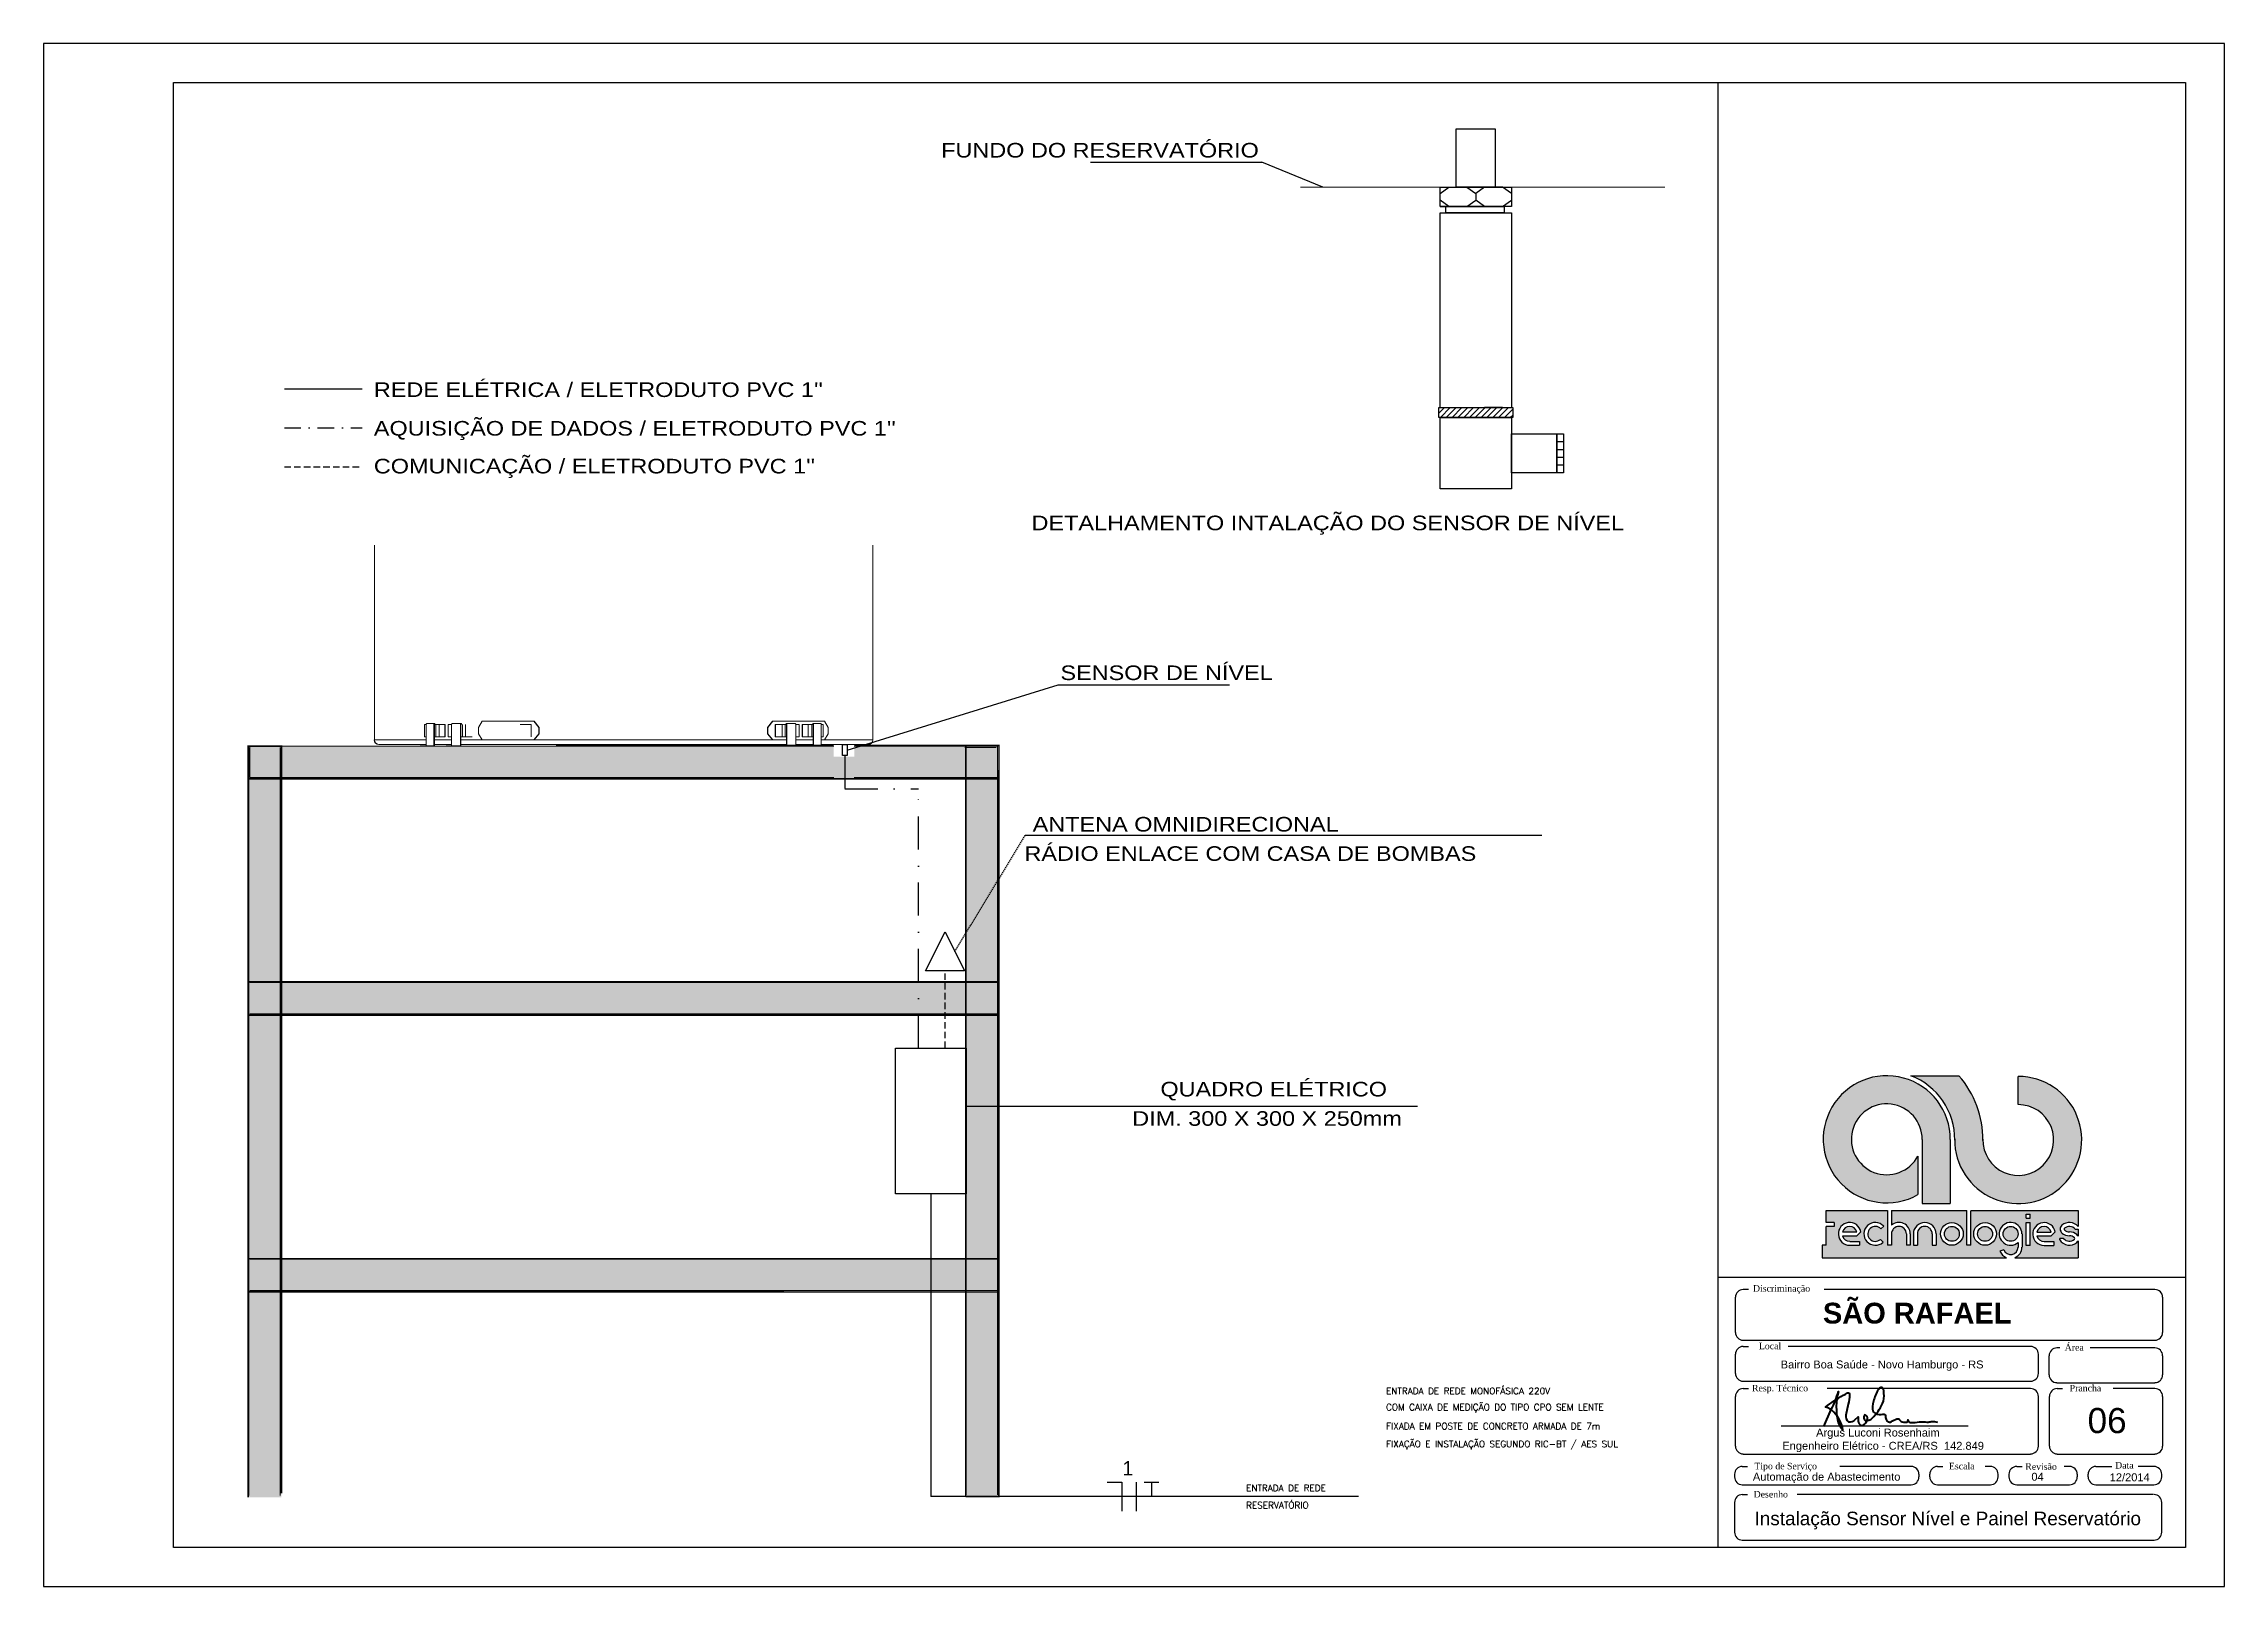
# Model space of a CAD drawing. Header units: millimetres. Extents: x 100 to 940, y 100 to 694.
import ezdxf
from ezdxf.enums import TextEntityAlignment as Align

# ---------------------------------------------------------------- set-up
doc = ezdxf.new("R2010")
doc.units = ezdxf.units.MM
doc.linetypes.add('DASHDOT', pattern=[25.4, 12.7, -6.35, 0, -6.35])
doc.linetypes.add('DASHED', pattern=[0.75, 0.5, -0.25])
for name, color, linetype in [('25', 2, 'Continuous'), ('ELE', 7, 'Continuous'), ('selo', 7, 'Continuous'), ('TXT', 2, 'Continuous')]:
    doc.layers.add(name, color=color, linetype=linetype)
for name, color, linetype, lineweight in [('EQUIP', 200, 'Continuous', 15), ('ESTRUT', 136, 'Continuous', 15), ('MANTA', 252, 'Continuous', 15), ('REG120-160', 4, 'Continuous', 13)]:
    doc.layers.add(name, color=color, linetype=linetype, lineweight=lineweight)
doc.styles.add('25CL', font='ROMANS.shx', dxfattribs={"height": 2.5})
doc.styles.add('ACAD', font='ACADFON1.SHX')
doc.styles.add('REGUA120', font='ROMNS850', dxfattribs={"width": 1.2})
doc.styles.get("Standard").update_dxf_attribs({"font": 'arial.ttf'})

msp = doc.modelspace()

# ---------------------------------------------------------------- hatches: boundary and pattern name
h = msp.add_hatch()
h.set_pattern_fill('ANSI31', color=2, scale=0.5)
h.set_pattern_definition([(45, (-147.909, 284.9317), (-1.122532, 1.122532), [])])
h.paths.add_polyline_path([(665.88, 549.99), (665.88, 553.82), (637.38, 553.82), (637.38, 549.99)])
h = msp.add_hatch(color=8)
h.dxf.hatch_style = 1
h.paths.add_polyline_path([(455.14, 134.52), (455.14, 213.35), (180.28, 213.37), (179.43, 213.92), (455.14, 213.92), (455.14, 423.72), (467.98, 423.72), (467.96, 213.34), (467.96, 213.34), (467.96, 226.18), (467.43, 226.18), (467.43, 213.92), (467.96, 213.34), (467.96, 226.18), (467.96, 226.18), (467.96, 213.34), (467.95, 136.04), (467.95, 134.52)])
h = msp.add_hatch(color=8)
h.dxf.hatch_style = 1
h.paths.add_polyline_path([(191.64, 423.43), (179.45, 423.43), (179.45, 411.46), (191.64, 411.46)])
h = msp.add_hatch(color=8)
h.dxf.hatch_style = 1
h.paths.add_polyline_path([(404.32, 423.46), (191.64, 423.46), (191.64, 411.46), (404.32, 411.46)])
h = msp.add_hatch(color=8)
h.dxf.hatch_style = 1
h.paths.add_polyline_path([(455.14, 423.46), (412.27, 423.46), (412.27, 411.46), (455.14, 411.46)])
h = msp.add_hatch(color=8)
h.dxf.hatch_style = 1
h.paths.add_polyline_path([(420.18, 419.44), (400.38, 419.44), (400.38, 410.89), (404.32, 410.89), (420.18, 410.89)])
h = msp.add_hatch(color=8)
h.dxf.hatch_style = 1
h.paths.add_polyline_path([(191.64, 410.91), (180.29, 410.91), (178.8, 410.91), (178.8, 226.18), (191.62, 226.18)])
h = msp.add_hatch(color=8)
h.dxf.hatch_style = 1
h.paths.add_polyline_path([(191.07, 410.91), (180.29, 410.91), (179.07, 410.91), (179.07, 332.74), (191.07, 332.74)])
h = msp.add_hatch(color=8)
h.dxf.hatch_style = 1
h.paths.add_polyline_path([(467.4, 410.88), (455.4, 410.88), (455.4, 332.74), (467.4, 332.74)])
h = msp.add_hatch(color=8)
h.dxf.hatch_style = 1
h.paths.add_polyline_path([(191.63, 332.47), (191.63, 320.47), (455.14, 320.47), (455.14, 332.47)])
h = msp.add_hatch(color=8)
h.dxf.hatch_style = 1
h.paths.add_polyline_path([(455.4, 332.47), (455.4, 320.47), (467.4, 320.47), (467.4, 332.47)])
h = msp.add_hatch(color=8)
h.dxf.hatch_style = 1
h.paths.add_polyline_path([(467.4, 319.9), (455.4, 319.9), (455.4, 226.18), (467.4, 226.18)])
h = msp.add_hatch(color=8)
h.dxf.hatch_style = 1
h.paths.add_polyline_path([(178.8, 225.92), (178.8, 134.28), (191.62, 134.28), (191.62, 137.27), (191.62, 225.92)])
h = msp.add_hatch(color=8)
h.dxf.hatch_style = 1
h.paths.add_polyline_path([(455.14, 213.92), (455.14, 225.92), (191.62, 225.92), (191.62, 213.92)])
at = {"layer": 'selo'}
h = msp.add_hatch(color=256, dxfattribs=at)
h.dxf.hatch_style = 1
h.paths.add_polyline_path([(837.73, 296.59), (819.2, 296.59, -0.314958), (836.12, 271.82, 2.411144), (860.61, 296.32), (860.61, 285.47, -2.45129), (846.98, 272.13, 0.182443)])
h.paths.add_polyline_path([(840.75, 244.65), (811.77, 244.65), (811.77, 239.02, -0.642986), (819.03, 235.71), (819.03, 231.32), (817.52, 231.32), (817.52, 235.71, 1), (811.77, 235.71), (811.77, 231.32), (810.26, 231.32), (810.26, 244.65), (786.64, 244.65), (786.64, 240.09), (789.65, 240.09), (789.65, 238.58), (786.63, 238.58), (786.63, 231.32), (785.09, 231.32), (785.09, 226.53), (856.07, 226.53, -0.214084), (853.55, 229.09), (855, 229.52, 0.821242), (860.53, 230.62), (860.53, 232.4, -4.60202), (862.05, 235.71), (862.05, 230.62, -0.309238), (859.25, 226.53), (883.65, 226.53), (883.65, 233.06, -0.100697), (883.17, 232.44, -0.45988), (876.6, 233.42), (876.6, 233.93), (878.09, 233.93, 0.427074), (882.21, 233.61, 0.410877), (882.21, 234.24, 0.186203), (880.32, 234.98, -0.181325), (877.44, 236.05, -0.458616), (877.44, 239.02, -0.41774), (883.65, 238.54), (883.65, 244.65), (842.29, 244.65), (842.29, 231.32), (840.75, 231.32)])
h.paths.add_polyline_path([(839.41, 235.71, -1), (830.65, 235.71, -1)], flags=16)
h.paths.add_polyline_path([(837.9, 235.71, -1), (832.16, 235.71, -1)], flags=0)
h.paths.add_polyline_path([(852.19, 235.71, -1), (843.42, 235.71, -1)], flags=16)
h.paths.add_polyline_path([(850.68, 235.71, -1), (844.93, 235.71, -1)], flags=0)
h.paths.add_polyline_path([(828.98, 235.71), (828.98, 231.32), (827.47, 231.32), (827.47, 235.71, 1), (821.73, 235.71), (821.73, 231.32), (820.21, 231.32), (820.21, 235.71, -1)], flags=16)
h.paths.add_polyline_path([(863.62, 243.3), (865.16, 243.3), (865.16, 241.78), (863.62, 241.78)], flags=16)
h.paths.add_polyline_path([(863.62, 240.09), (865.16, 240.09), (865.16, 231.28), (863.62, 231.28)], flags=16)
h.paths.add_polyline_path([(874.87, 236.49), (873.34, 234.91), (867.79, 234.91, 0.338023), (870.56, 232.79), (874.31, 232.79), (874.31, 231.28), (870.56, 231.28, -2.123663)], flags=16)
h.paths.add_polyline_path([(867.78, 236.39, -0.767778), (873.34, 236.42)], flags=0)
h.paths.add_polyline_path([(808.78, 238.66), (807.67, 237.63, 2.414214), (807.5, 233.57), (808.52, 232.46, -2.414214)], flags=16)
h.paths.add_polyline_path([(799.99, 236.53), (798.45, 234.95), (792.91, 234.95, 0.338023), (795.68, 232.83), (799.43, 232.83), (799.43, 231.32), (795.68, 231.32, -2.123663)], flags=16)
h.paths.add_polyline_path([(798.45, 236.46), (792.9, 236.43, -0.767778)], flags=0)
h.paths.add_polyline_path([(832.16, 235.71, 1), (837.9, 235.71, 1)], flags=0)
h.paths.add_polyline_path([(850.68, 235.71, 1), (844.93, 235.71, 1)], flags=0)
h.paths.add_polyline_path([(854.79, 235.71, 1), (860.53, 235.71, 1)], flags=17)
h.paths.add_polyline_path([(873.34, 236.42, 0.767778), (867.78, 236.39)], flags=0)
h.paths.add_polyline_path([(880.3, 236.49, -0.181325), (883.17, 235.42, -0.101013), (883.65, 234.8), (883.65, 237.53), (882.53, 237.53, 0.427074), (878.4, 237.85, 0.410877), (878.4, 237.22, 0.186203)], flags=17)
h.paths.add_polyline_path([(798.45, 236.46, 0.767778), (792.9, 236.43)], flags=0)
h = msp.add_hatch(color=256, dxfattribs=at)
h.dxf.hatch_style = 1
h.paths.add_polyline_path([(821.97, 250.82), (821.97, 265.67, -8.182778), (823.59, 272.04), (823.59, 247.38), (834.4, 247.38), (834.4, 271.98, 3.718524)])
h = msp.add_hatch(color=256, dxfattribs=at)
h.dxf.hatch_style = 1
h.paths.add_polyline_path([(792.9, 236.43), (798.45, 236.46, 0.767778)])
h.paths.add_polyline_path([(832.16, 235.71, 1), (837.9, 235.71, 1)])
h.paths.add_polyline_path([(844.93, 235.71, 1), (850.68, 235.71, 1)])
h.paths.add_polyline_path([(867.78, 236.39), (873.34, 236.42, 0.767778)])

# ---------------------------------------------------------------- linework, layer by layer
for p, q in [((745, 198.72), (745, 679)), ((503.19, 648.26), (569.18, 648.26)), ((592.73, 638.69), (569.18, 648.26)), ((409.47, 421.95), (490.76, 447.08)), ((490.76, 447.08), (556.74, 447.08)), ((677.03, 389.03), (478.09, 389.03)), ((629.2, 284.8), (455.4, 284.8)), ((745, 219), (925, 219)), ((745, 219), (925, 219))]:
    msp.add_line(p, q)
at = {"color": 2}
for p, q in [((637.88, 636.19), (641.31, 638.69)), ((648.21, 638.69), (651.63, 636.19)), ((655.06, 638.69), (651.63, 636.19)), ((661.96, 638.69), (655.06, 638.69)), ((665.38, 636.19), (661.96, 638.69)), ((641.31, 631.19), (637.88, 633.69)), ((637.88, 631.19), (641.31, 631.19)), ((648.21, 631.19), (651.63, 633.69)), ((651.63, 636.19), (651.63, 633.69)), ((655.06, 631.19), (651.63, 633.69)), ((661.96, 631.19), (665.38, 633.69)), ((661.96, 553.82), (655.06, 553.82)), ((682.88, 540.74), (685.38, 540.74)), ((682.88, 537.74), (685.38, 537.74)), ((682.88, 534.74), (685.38, 534.74)), ((682.88, 531.74), (685.38, 531.74))]:
    msp.add_line(p, q, dxfattribs=at)
at = {"color": 5}
for p, q in [((192.74, 561.03), (222.74, 561.03)), ((441.8, 251.14), (441.8, 134.55)), ((606.47, 134.55), (441.8, 134.55))]:
    msp.add_line(p, q, dxfattribs=at)
at = {"color": 2, "linetype": 'DASHDOT', "ltscale": 0.5}
msp.add_line((192.74, 546.03), (222.74, 546.03), dxfattribs=at)
at = {"color": 4, "linetype": 'DASHED', "ltscale": 5}
for p, q in [((192.74, 531.03), (222.74, 531.03)), ((447.23, 307.25), (447.23, 336.97))]:
    msp.add_line(p, q, dxfattribs=at)
at = {"color": 2, "linetype": 'DASHDOT'}
for p, q in [((408.58, 419.85), (408.58, 406.98)), ((408.58, 406.98), (436.97, 406.98)), ((436.97, 307.25), (436.97, 406.98))]:
    msp.add_line(p, q, dxfattribs=at)
at = {"color": 0, "linetype": 'DASHED'}
msp.add_line((450.98, 344.47), (478.09, 389.03), dxfattribs=at)
at = {"color": 4}
for p, q in [((439.73, 336.97), (447.23, 351.97)), ((447.23, 351.97), (454.73, 336.97)), ((447.23, 336.97), (439.73, 336.97)), ((454.73, 336.97), (447.23, 336.97))]:
    msp.add_line(p, q, dxfattribs=at)
for points in [[(100, 100), (940, 100), (940, 693.94), (100, 693.94)], [(150, 679), (925, 679), (925, 115), (150, 115)], [(428.19, 307.25), (455.4, 307.25), (455.4, 251.14), (428.19, 251.14)], [(745, 115), (745, 219), (925, 219), (925, 115)], [(745, 115), (745, 219), (925, 219), (925, 115)]]:
    msp.add_lwpolyline(points, close=True)
at = {"color": 2}
for points in [[(644.13, 638.69), (644.13, 661.19), (659.13, 661.19), (659.13, 638.69)], [(637.88, 631.19), (637.88, 638.69), (665.38, 638.69), (665.38, 631.19)], [(640.13, 628.82), (640.13, 631.19), (662.63, 631.19), (662.63, 628.82)], [(637.38, 549.99), (637.38, 553.82), (665.88, 553.82), (665.88, 549.99)], [(637.88, 549.99), (665.38, 549.99), (665.38, 522.49), (637.88, 522.49)], [(682.88, 543.74), (682.88, 528.74), (665.38, 528.74), (665.38, 543.74)], [(685.38, 543.74), (685.38, 528.74), (682.88, 528.74), (682.88, 543.74)], [(407.7, 424.06), (409.47, 424.06), (409.47, 419.85), (407.7, 419.85)]]:
    msp.add_lwpolyline(points, close=True, dxfattribs=at)
msp.add_lwpolyline([(637.88, 553.82), (637.88, 628.82), (665.36, 628.82), (665.36, 553.82)], dxfattribs=at)
at = {"layer": 'ELE', "color": 7}
for points in [[(509.71, 140.12), (515.27, 140.12), (515.27, 128.98)], [(520.84, 140.12), (520.84, 134.55)], [(520.84, 134.55), (520.84, 128.98)], [(523.98, 140.12), (529.55, 140.12)], [(526.77, 140.12), (526.77, 134.55)]]:
    msp.add_lwpolyline(points, dxfattribs=at)
at = {"layer": 'EQUIP'}
for p, q in [((584.17, 638.69), (724.52, 638.69)), ((227.45, 425.86), (227.45, 500.86)), ((419.45, 425.86), (419.45, 500.86)), ((246.69, 431.86), (246.69, 427.06)), ((247.37, 431.86), (246.69, 431.86)), ((247.37, 431.94), (247.37, 423.64)), ((250.32, 432.16), (247.59, 432.16)), ((250.32, 432.16), (250.53, 432.16)), ((250.32, 431.94), (250.32, 423.64)), ((250.5, 431.94), (250.5, 423.46)), ((254.55, 431.86), (250.5, 431.86)), ((250.56, 431.94), (250.56, 431.86)), ((250.74, 431.94), (250.74, 431.86)), ((251.04, 431.86), (251.04, 427.06)), ((252.38, 431.86), (252.38, 427.06)), ((254.55, 431.86), (254.55, 427.06)), ((254.55, 431.86), (254.67, 431.86)), ((254.67, 431.86), (254.67, 427.06)), ((255.87, 431.86), (255.87, 427.06)), ((257.17, 431.86), (255.87, 431.86)), ((257.17, 431.94), (257.17, 423.64)), ((260.58, 432.16), (257.39, 432.16)), ((260.58, 432.16), (260.79, 432.16)), ((260.58, 431.94), (260.58, 423.64)), ((260.76, 431.94), (260.76, 423.46)), ((260.82, 431.94), (260.82, 431.86)), ((261, 431.94), (261, 431.86)), ((261.29, 431.86), (261.29, 427.06)), ((262.48, 431.86), (262.48, 427.06)), ((287.74, 431.86), (283.56, 431.86)), ((287.74, 431.86), (287.74, 427.06)), ((287.74, 431.86), (287.86, 431.86)), ((287.86, 431.86), (287.86, 427.06)), ((290.8, 430.66), (290.9, 430.66)), ((378.9, 430.66), (378.8, 430.66)), ((381.84, 431.86), (381.84, 427.06)), ((381.96, 431.86), (381.84, 431.86)), ((381.96, 431.86), (381.96, 427.06)), ((381.96, 431.86), (386.14, 431.86)), ((384.42, 431.86), (384.42, 427.06)), ((385.61, 431.86), (385.61, 427.06)), ((385.89, 431.94), (385.89, 431.86)), ((386.07, 431.94), (386.07, 431.86)), ((386.32, 432.16), (386.11, 432.16)), ((386.14, 431.94), (386.14, 423.46)), ((386.32, 432.16), (389.51, 432.16)), ((386.32, 431.94), (386.32, 423.64)), ((389.72, 431.94), (389.72, 423.64)), ((389.72, 431.86), (391.03, 431.86)), ((391.03, 431.86), (391.03, 427.06)), ((392.22, 431.86), (392.22, 427.06)), ((392.35, 431.86), (392.22, 431.86)), ((392.35, 431.86), (392.35, 427.06)), ((392.35, 431.86), (396.4, 431.86)), ((394.51, 431.86), (394.51, 427.06)), ((395.86, 431.86), (395.86, 427.06)), ((396.15, 431.94), (396.15, 431.86)), ((396.33, 431.94), (396.33, 431.86)), ((396.58, 432.16), (396.37, 432.16)), ((396.4, 431.94), (396.4, 423.46)), ((396.58, 432.16), (399.31, 432.16)), ((396.58, 431.94), (396.58, 423.64)), ((399.52, 431.94), (399.52, 423.64)), ((399.52, 431.86), (400.21, 431.86)), ((400.21, 431.86), (400.21, 427.06)), ((228.76, 425.88), (227.33, 425.88)), ((227.45, 425.86), (247.37, 425.86)), ((247.26, 424.08), (229.13, 424.08)), ((229.25, 424.06), (247.37, 424.06)), ((250.38, 423.66), (244.99, 423.66)), ((244.99, 423.66), (244.99, 423.48)), ((250.5, 423.64), (245.1, 423.64)), ((245.1, 423.64), (245.1, 423.46)), ((247.37, 427.06), (246.69, 427.06)), ((247.93, 423.66), (247.93, 423.48)), ((248.05, 423.64), (248.05, 423.46)), ((257.06, 425.88), (250.38, 425.88)), ((257.06, 424.08), (250.38, 424.08)), ((250.38, 424.08), (257.06, 424.08)), ((250.38, 424.08), (257.06, 424.08)), ((254.55, 427.06), (250.5, 427.06)), ((250.5, 425.86), (257.17, 425.86)), ((250.5, 425.86), (257.17, 425.86)), ((250.5, 424.06), (257.17, 424.06)), ((250.5, 424.06), (257.17, 424.06)), ((254.55, 427.06), (254.67, 427.06)), ((257.17, 427.06), (255.87, 427.06)), ((258.5, 423.66), (258.5, 423.48)), ((258.61, 423.64), (258.61, 423.46)), ((264.93, 427.06), (260.76, 427.06)), ((260.76, 425.86), (386.14, 425.86)), ((260.76, 424.06), (386.14, 424.06)), ((264.93, 427.06), (265.06, 427.06)), ((290.8, 428.26), (290.9, 428.26)), ((378.9, 428.26), (378.8, 428.26)), ((381.96, 427.06), (381.84, 427.06)), ((381.96, 427.06), (386.14, 427.06)), ((388.28, 423.64), (388.28, 423.46)), ((389.72, 427.06), (391.03, 427.06)), ((389.72, 425.86), (396.4, 425.86)), ((396.4, 425.86), (389.72, 425.86)), ((389.72, 424.06), (396.4, 424.06)), ((396.4, 424.06), (389.72, 424.06)), ((392.35, 427.06), (392.22, 427.06)), ((392.35, 427.06), (396.4, 427.06)), ((396.4, 423.64), (401.79, 423.64)), ((398.85, 423.64), (398.85, 423.46)), ((399.52, 427.06), (400.21, 427.06)), ((399.52, 425.86), (419.45, 425.86)), ((399.52, 424.06), (417.65, 424.06)), ((401.79, 423.64), (401.79, 423.46))]:
    msp.add_line(p, q, dxfattribs=at)
for points in [[(268.91, 425.86), (267.49, 428.26), (267.49, 430.66), (268.91, 433.06), (288.84, 433.06), (290.8, 430.66), (290.8, 428.26), (288.84, 425.86)], [(288.84, 433.06), (288.95, 433.06), (290.9, 430.66), (290.9, 428.26), (288.95, 425.86)], [(380.86, 433.06), (380.75, 433.06), (378.8, 430.66), (378.8, 428.26), (380.75, 425.86)], [(400.8, 425.86), (402.21, 428.26), (402.21, 430.66), (400.8, 433.06), (380.86, 433.06), (378.9, 430.66), (378.9, 428.26), (380.86, 425.86)], [(260.64, 423.66), (255.09, 423.66), (255.09, 423.48)], [(260.76, 423.64), (255.21, 423.64), (255.21, 423.46)], [(386.14, 423.64), (391.68, 423.64), (391.68, 423.46)]]:
    msp.add_lwpolyline(points, dxfattribs=at)
for centre, radius, start, end in [((247.59, 431.94), 0.212, 90, 180), ((250.53, 431.94), 0.212, 0, 180), ((250.53, 431.94), 0.0321, 0, 180), ((257.39, 431.94), 0.212, 90, 180), ((260.79, 431.94), 0.212, 0, 180), ((260.79, 431.94), 0.0321, 0, 180), ((386.11, 431.94), 0.212, 0, 180), ((386.11, 431.94), 0.0321, 0, 180), ((389.51, 431.94), 0.212, 0, 90), ((396.37, 431.94), 0.212, 0, 180), ((396.37, 431.94), 0.0321, 0, 180), ((399.31, 431.94), 0.212, 0, 90), ((229.13, 425.88), 1.8, 180, 270), ((229.25, 425.86), 1.8, 180, 270), ((417.65, 425.86), 1.8, 270, 0)]:
    msp.add_arc(centre, radius, start, end, dxfattribs=at)
at = {"layer": 'ESTRUT'}
for p, q in [((179.07, 422.95), (179.07, 134.95)), ((179.45, 423.46), (179.45, 411.46)), ((404.32, 423.46), (179.45, 423.46)), ((191.07, 422.95), (191.07, 134.95)), ((467.45, 423.46), (412.27, 423.46)), ((454.88, 422.93), (466.88, 422.93)), ((455.4, 423.19), (455.4, 135.19)), ((467.4, 423.19), (467.4, 135.19)), ((467.45, 423.46), (467.45, 411.46)), ((404.32, 411.46), (179.45, 411.46)), ((467.45, 411.46), (412.27, 411.46)), ((467.44, 332.47), (179.44, 332.47)), ((467.44, 332.47), (467.44, 320.47)), ((467.44, 320.47), (179.44, 320.47)), ((467.43, 225.92), (179.43, 225.92)), ((467.43, 225.92), (467.43, 213.92)), ((467.43, 213.92), (179.43, 213.92))]:
    msp.add_line(p, q, dxfattribs=at)
at = {"layer": 'MANTA', "const_width": 0.6}
for points in [[(178.8, 134.3), (178.8, 423.48), (191.64, 423.48), (191.62, 135.8)], [(181.79, 410.91), (178.8, 410.91), (178.8, 423.43)], [(297.3, 423.72), (403.74, 423.72)], [(403.74, 423.72), (404.32, 423.72)], [(412.27, 423.72), (467.98, 423.72), (467.98, 410.88), (404.32, 410.89)], [(455.14, 134.55), (455.14, 423.72), (467.98, 423.72), (467.95, 136.04)], [(404.32, 410.89), (180.29, 410.91)], [(181.78, 319.92), (178.79, 319.92), (178.79, 332.74)], [(178.79, 332.74), (467.97, 332.74), (467.97, 319.9), (180.29, 319.92)], [(181.77, 213.37), (178.78, 213.37), (178.78, 226.18)], [(178.78, 226.18), (467.96, 226.18), (467.96, 213.34), (180.28, 213.37)], [(467.95, 137.51), (467.95, 134.52), (455.14, 134.52)]]:
    msp.add_lwpolyline(points, dxfattribs=at)
at = {"layer": 'selo'}
for p, q in [((819.2, 296.59), (837.73, 296.59)), ((860.61, 285.47), (860.61, 296.32)), ((823.59, 272.04), (823.59, 247.38)), ((834.4, 271.98), (834.4, 247.38)), ((821.97, 265.67), (821.97, 250.82)), ((786.64, 240.09), (786.64, 244.65)), ((786.64, 244.65), (810.26, 244.65)), ((810.26, 244.65), (810.26, 231.32)), ((811.77, 244.65), (811.77, 239.02)), ((811.77, 244.65), (840.75, 244.65)), ((823.59, 247.38), (834.4, 247.38)), ((840.75, 231.32), (840.75, 244.65)), ((842.29, 244.65), (883.65, 244.65)), ((842.29, 231.32), (842.29, 244.62)), ((883.65, 244.65), (883.65, 238.54)), ((786.63, 231.32), (786.63, 238.58)), ((789.65, 238.58), (786.63, 238.58)), ((789.65, 240.09), (786.64, 240.09)), ((789.65, 240.09), (789.65, 238.58)), ((792.9, 236.43), (798.45, 236.46)), ((798.45, 234.95), (799.99, 236.53)), ((807.67, 237.63), (808.78, 238.66)), ((811.77, 235.71), (811.77, 231.32)), ((817.52, 235.71), (817.52, 231.32)), ((819.03, 235.71), (819.03, 231.32)), ((820.21, 235.71), (820.21, 231.32)), ((821.73, 235.71), (821.73, 231.32)), ((827.47, 235.71), (827.47, 231.32)), ((828.98, 235.71), (828.98, 231.32)), ((862.05, 235.71), (862.05, 230.62)), ((863.62, 241.78), (863.62, 243.3)), ((863.62, 243.3), (865.16, 243.3)), ((863.62, 241.78), (865.16, 241.78)), ((863.62, 231.28), (863.62, 240.09)), ((863.62, 240.09), (865.16, 240.09)), ((865.16, 241.78), (865.16, 243.3)), ((865.16, 231.28), (865.16, 240.09)), ((867.78, 236.39), (873.34, 236.42)), ((873.34, 234.91), (874.87, 236.49)), ((882.53, 237.53), (883.65, 237.53)), ((883.65, 237.53), (883.65, 234.8)), ((786.63, 231.32), (785.09, 231.32)), ((785.09, 231.32), (785.09, 226.53)), ((792.91, 234.95), (798.45, 234.95)), ((795.68, 232.83), (799.43, 232.83)), ((795.68, 231.32), (799.43, 231.32)), ((799.43, 232.83), (799.43, 231.32)), ((807.5, 233.57), (808.52, 232.46)), ((811.77, 231.32), (810.26, 231.32)), ((819.03, 231.32), (817.52, 231.32)), ((820.21, 231.32), (821.73, 231.32)), ((827.47, 231.32), (828.98, 231.32)), ((835.57, 231.35), (835.03, 231.32)), ((842.29, 231.32), (840.75, 231.32)), ((855, 229.52), (853.55, 229.09)), ((860.53, 232.4), (860.53, 230.62)), ((865.16, 231.28), (863.62, 231.28)), ((867.79, 234.91), (873.34, 234.91)), ((870.56, 232.79), (874.31, 232.79)), ((870.56, 231.28), (874.31, 231.28)), ((874.31, 232.79), (874.31, 231.28)), ((878.09, 233.93), (876.6, 233.93)), ((876.6, 233.42), (876.6, 233.93)), ((883.65, 233.06), (883.65, 226.53)), ((785.09, 226.53), (856.07, 226.53)), ((859.25, 226.53), (883.65, 226.53))]:
    msp.add_line(p, q, dxfattribs=at)
at = {"layer": 'selo', "color": 0}
for p, q in [((745, 219), (925, 219)), ((751.61, 211.28), (751.61, 197.78)), ((756.69, 214.33), (754.66, 214.33)), ((913.21, 214.33), (785.84, 214.33)), ((916.26, 197.78), (916.26, 211.28)), ((754.66, 194.73), (913.21, 194.73)), ((751.61, 189.35), (751.61, 181.99)), ((754.66, 192.4), (756.69, 192.4)), ((865.35, 192.4), (771.93, 192.4)), ((868.39, 181.99), (868.39, 189.35)), ((872.46, 181.43), (872.46, 188.79)), ((876.56, 191.84), (875.51, 191.84)), ((913.21, 191.84), (888.36, 191.84)), ((916.26, 181.43), (916.26, 188.79)), ((754.66, 178.94), (865.35, 178.94)), ((875.51, 178.39), (913.21, 178.39)), ((751.61, 173.14), (751.61, 153.98)), ((754.66, 176.19), (756.69, 176.19)), ((865.35, 176.19), (787, 176.19)), ((868.39, 153.98), (868.39, 173.14)), ((872.55, 173.14), (872.55, 153.98)), ((875.6, 176.19), (877.63, 176.19)), ((913.21, 176.19), (897.13, 176.19)), ((916.26, 153.98), (916.26, 173.14)), ((769.31, 161.86), (841.3, 161.86)), ((751.26, 143.15), (751.26, 142.13)), ((754.31, 146.2), (756.34, 146.2)), ((754.66, 150.93), (865.35, 150.93)), ((819.36, 146.2), (791.92, 146.2)), ((822.41, 142.13), (822.41, 143.15)), ((826.47, 143.15), (826.47, 142.13)), ((829.52, 146.2), (831.56, 146.2)), ((849.85, 146.2), (847.82, 146.2)), ((852.9, 142.13), (852.9, 143.15)), ((856.97, 143.15), (856.97, 142.13)), ((860.01, 146.2), (862.05, 146.2)), ((875.6, 150.93), (913.21, 150.93)), ((880.34, 146.2), (878.31, 146.2)), ((883.39, 142.13), (883.39, 143.15)), ((887.46, 143.15), (887.46, 142.13)), ((890.51, 146.2), (896.7, 146.2)), ((912.87, 146.2), (906.79, 146.2)), ((915.92, 142.13), (915.92, 143.15)), ((754.31, 139.08), (819.36, 139.08)), ((754.31, 135.36), (756.34, 135.36)), ((912.72, 135.31), (775.47, 135.36)), ((829.52, 139.08), (849.85, 139.08)), ((860.01, 139.08), (880.34, 139.08)), ((890.51, 139.08), (912.87, 139.08)), ((751.26, 132.31), (751.26, 120.82)), ((915.89, 120.81), (915.94, 132.31)), ((754.31, 117.82), (912.89, 117.82))]:
    msp.add_line(p, q, dxfattribs=at)
at = {"layer": 'selo', "color": 0, "linetype": 'Continuous', "lineweight": 40, "transparency": 33554687}
msp.add_lwpolyline([(785.68, 161.51), (788.6, 168.15, 0.05993), (791.3, 174.98, 0.114734), (791.05, 163.6, 0.105575), (793.08, 160.23, 0.152792), (789.59, 167.02, 0.174248), (786.36, 168.97, -0.042414), (793.15, 173.55, 0.031525), (794.85, 174.55, -0.590951), (795.6, 173.77, -0.072), (795.14, 170.18), (794.25, 165.95, 0.292783), (795.25, 163.36, 0.292783), (797.84, 164.28), (798.98, 165.31, 0.084237), (799.09, 163.14, 0.426622), (800.76, 161.97, 0.240648), (802.5, 164.35, 0.382176), (801.61, 166.09, 0.493606), (801.61, 163.92, 0.220907), (804.38, 164.71, 0.080728), (808.36, 170.39, 0.11357), (808.88, 174.29, 0.101958), (808.45, 176.32, 0.356196), (807.71, 176.6, 0.192525), (806.73, 175.76, 0.098877), (804.88, 171.25, 0.195151), (804.77, 167.16, 0.246302), (807.83, 166.2, -0.124424), (809.03, 166.25, -0.323775), (809.53, 165.69, 0.115641), (809.68, 164.28, 0.432756), (811.67, 163.36, -0.031443), (813.82, 164.48, -0.343208), (814.79, 164.27, 0.248336), (816.44, 163.21), (817.41, 163.18, 0.553873), (818.12, 164.13, 0.474188), (819.21, 163.07, 0.048993), (822.51, 163.28, -0.070964), (825.43, 163.25, 0.086771), (827.06, 163.46, -0.151332), (829.5, 163.17)], format="xyb", dxfattribs=at)
at = {"layer": 'selo'}
for centre, radius in [((835.03, 235.71), 4.38), ((835.03, 235.71), 2.87), ((847.81, 235.71), 4.38), ((847.81, 235.71), 2.87), ((857.66, 235.71), 2.87)]:
    msp.add_circle(centre, radius, dxfattribs=at)
for centre, radius, start, end in [((809.94, 272.12), 24.47, 359.67995, 299.47158), ((809.96, 272.11), 26.17, 359.37989, 69.30885), ((860.59, 271.85), 24.47, 179.36588, 89.95278), ((809.96, 272.11), 37.02, 359.35419, 41.3911), ((809.95, 272.11), 13.64, 359.69791, 331.82812), ((860.61, 271.84), 13.63, 178.81377, 90), ((795.68, 235.71), 4.38, 10.86006, 270), ((795.68, 235.71), 2.87, 15.26166, 165.32676), ((805.55, 235.69), 4.38, 42.62208, 312.62208), ((805.55, 235.69), 2.87, 42.62208, 312.62208), ((814.64, 235.71), 4.38, 0, 130.96179), ((814.64, 235.71), 2.87, 0, 180), ((824.6, 235.71), 4.38, 0, 180), ((824.6, 235.71), 2.87, 0, 180), ((857.66, 235.71), 4.38, 0, 310.96179), ((870.56, 235.67), 4.38, 10.86006, 270), ((870.56, 235.67), 2.87, 15.26166, 165.32676), ((878.72, 237.53), 1.96, 130.76197, 229.30976), ((880.31, 235.71), 4.38, 40.22623, 130.91522), ((880.31, 239.34), 4.37, 229.01082, 270.04177), ((878.72, 237.53), 0.45, 127.13552, 232.25915), ((880.31, 235.72), 2.86, 39.28503, 131.78937), ((880.3, 239.31), 2.82, 227.77573, 270.15365), ((880.31, 232.12), 4.37, 49.01082, 90.04177), ((881.89, 233.93), 1.96, 26.23751, 49.30976), ((795.68, 235.71), 2.87, 195.29423, 270), ((857.66, 230.62), 4.38, 200.39961, 248.7344), ((857.66, 230.62), 2.87, 202.42288, 0), ((857.66, 230.62), 4.38, 291.2656, 0), ((870.56, 235.67), 2.87, 195.29423, 270), ((880.31, 235.75), 4.38, 212.12828, 310.91522), ((880.3, 235.74), 2.86, 219.28503, 311.78937), ((880.32, 232.15), 2.82, 47.77573, 90.15365), ((881.89, 233.93), 0.45, 307.13552, 52.25915), ((881.89, 233.93), 1.96, 310.76197, 333.76249)]:
    msp.add_arc(centre, radius, start, end, dxfattribs=at)
at = {"layer": 'selo', "color": 0}
for centre, start, end in [((754.66, 211.28), 90, 180), ((913.21, 211.28), 0, 90), ((754.66, 197.78), 180, 270), ((913.21, 197.78), 270, 0), ((754.66, 189.35), 90, 180), ((865.35, 189.35), 0, 90), ((875.51, 188.79), 90, 180), ((913.21, 188.79), 0, 90), ((754.66, 181.99), 180, 270), ((865.35, 181.99), 270, 0), ((875.51, 181.43), 180, 270), ((913.21, 181.43), 270, 0), ((754.66, 173.14), 90, 180), ((865.35, 173.14), 0, 90), ((875.6, 173.14), 90, 180), ((913.21, 173.14), 0, 90), ((754.66, 153.98), 180, 270), ((865.35, 153.98), 270, 0), ((875.6, 153.98), 180, 270), ((913.21, 153.98), 270, 0), ((754.31, 143.15), 90, 180), ((819.36, 143.15), 0, 90), ((829.52, 143.15), 90, 180), ((849.85, 143.15), 0, 90), ((860.01, 143.15), 90, 180), ((880.34, 143.15), 0, 90), ((890.51, 143.15), 90, 180), ((912.87, 143.15), 0, 90), ((754.31, 142.13), 180, 270), ((754.31, 132.31), 90, 180), ((819.36, 142.13), 270, 0), ((829.52, 142.13), 180, 270), ((849.85, 142.13), 270, 0), ((860.01, 142.13), 180, 270), ((880.34, 142.13), 270, 0), ((890.51, 142.13), 180, 270), ((912.87, 142.13), 270, 0), ((912.89, 132.31), 0, 90), ((754.31, 120.82), 180, 270), ((912.89, 120.82), 270, 0)]:
    msp.add_arc(centre, 3, start, end, dxfattribs=at)

# ---------------------------------------------------------------- texts
at = {"layer": '25', "style": '25CL'}
for s, p in [('ENTRADA DE REDE MONOFÁSICA 220V', (617.08, 173.97)), ('COM CAIXA DE MEDIÇÃO DO TIPO CPO SEM LENTE', (617.08, 167.75)), ('FIXADA EM POSTE DE CONCRETO ARMADA DE 7m', (617.08, 160.45)), ('FIXAÇÃO E INSTALAÇÃO SEGUNDO RIC-BT / AES SUL', (617.08, 153.58)), ('ENTRADA DE REDE', (563.16, 136.62)), ('RESERVATÓRIO', (563.16, 129.98))]:
    msp.add_text(s, height=2.5, dxfattribs=at).set_placement(p)
at = {"layer": 'REG120-160', "color": 2, "style": 'REGUA120', "width": 1.2}
for s, p in [('FUNDO DO RESERVATÓRIO', (445.71, 650.09)), ("AQUISIÇÃO DE DADOS / ELETRODUTO PVC 1''", (227.2, 543.03)), ('SENSOR DE NÍVEL', (491.67, 448.91)), ('ANTENA OMNIDIRECIONAL', (480.97, 390.6)), ('RÁDIO ENLACE COM CASA DE BOMBAS', (477.8, 379.31)), ('QUADRO ELÉTRICO', (530.18, 288.61)), ('DIM. 300 X 300 X 250mm', (519.32, 277.31))]:
    msp.add_text(s, height=5.625, dxfattribs=at).set_placement(p)
at = {"layer": 'REG120-160', "color": 5, "style": 'REGUA120', "width": 1.2}
for s, p in [("REDE ELÉTRICA / ELETRODUTO PVC 1''", (227.2, 557.9)), ('DETALHAMENTO INTALAÇÃO DO SENSOR DE NÍVEL', (480.53, 506.6))]:
    msp.add_text(s, height=5.625, dxfattribs=at).set_placement(p)
at = {"layer": 'REG120-160', "color": 4, "style": 'REGUA120', "width": 1.2}
msp.add_text("COMUNICAÇÃO / ELETRODUTO PVC 1''", height=5.625, dxfattribs=at).set_placement((227.2, 528.47))
at = {"layer": 'selo', "color": 0, "attachment_point": 1}
for s, insert, char_height, width in [('\\FTIMES.TTF;Discriminação', (758.42, 215.97), 2.5, 101.64), ('\\FTIMES.TTF;Local', (760.69, 193.8), 2.5, 81.312), ('\\FTIMES.TTF;Área', (878.5, 193.24), 2.5, 81.312), ('\\FTIMES.TTF;Resp. Técnico', (758.04, 177.58), 2.5, 101.64), ('\\FTIMES.TTF;Prancha', (880.4, 177.58), 2.5, 101.64), ('06', (887.31, 168.67), 9.667, 225.5527), ('Automação de Abastecimento', (758.38, 143.74), 3.0492, 71.148), ('\\FTIMES.TTF;Tipo de Serviço', (758.94, 147.56), 2.5, 101.64), ('\\FTIMES.TTF;Escala', (833.89, 147.56), 2.5, 40.656), ('{\\Ftimes.ttf|c0;Revisão}', (863.3, 147.37), 2.5, 101.64), ('04', (865.66, 143.74), 3.049, 71.148), ('12/2014', (895.83, 143.51), 3.049, 71.148), ('\\FTIMES.TTF;Data', (897.92, 147.87), 2.5, 40.656), ('{\\Ftimes.ttf|c0;Desenho}', (758.66, 136.72), 2.5, 101.64), ('Instalação Sensor Nível e Painel Reservatório', (759, 128.75), 5.225, 315.0054)]:
    msp.add_mtext(s, dxfattribs=dict(at, insert=insert, char_height=char_height, width=width))
for s, insert, char_height in [('{\\fArial|b1|i0|c0|p34;SÃO RAFAEL}', (785.37, 209.19), 8), ('Bairro Boa Saúde - Novo Hamburgo - RS', (769.1, 186.95), 3.0492), ('           Argus Luconi Rosenhaim\\PEngenheiro Elétrico - CREA/RS  142.849', (769.72, 160.73), 3.0492)]:
    msp.add_mtext(s, dxfattribs=dict(at, insert=insert, char_height=char_height))
at = {"layer": 'TXT', "style": 'ACAD'}
msp.add_text('1', height=5.57, dxfattribs=at).set_placement((517.64, 142.69), align=Align.CENTER)

doc.saveas('drawing.dxf')
